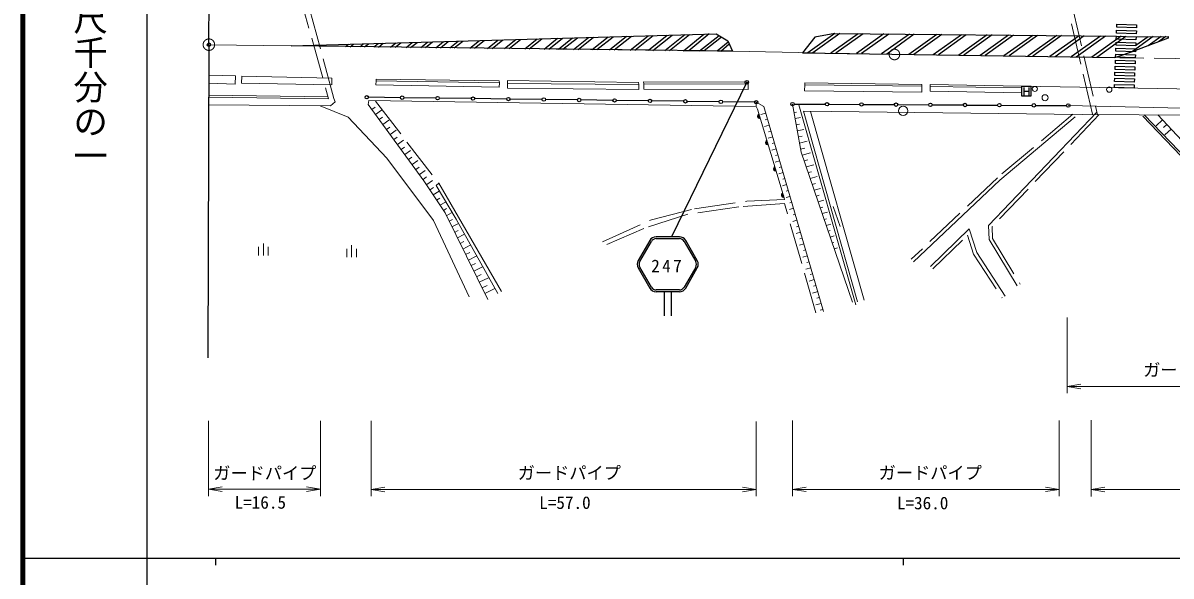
# Model space of a CAD drawing. Units: millimetres, scale not verified. Extents: x 40000 to 680000, y 20000 to 380000.
# Drawn here: x 40000 to 206972, y 202409 to 282795 of the extents above; entities that cross this region are included whole.
import ezdxf
from ezdxf.enums import TextEntityAlignment as Align

# ---------------------------------------------------------------- set-up
doc = ezdxf.new("R2010")
doc.units = ezdxf.units.MM
doc.header["$LTSCALE"] = 1000
doc.header["$PDMODE"] = 32
doc.header["$PDSIZE"] = 500
doc.linetypes.add('CHAIN', pattern=[18.5, 12, -1.5, 3.5, -1.5])
doc.linetypes.add('DASHED', pattern=[7.5, 6, -1.5])
for name, color, linetype, lineweight in [('M-BMK', 2, 'CHAIN', 13), ('M-BMK-OTRS', 5, 'Continuous', 25), ('M-STR-HTXT', 7, 'Continuous', 13), ('M-STR-STRC', 7, 'Continuous', 25), ('M-STR-STRD', 7, 'Continuous', 25), ('M-TTL', 2, 'Continuous', 140), ('M-TTL-BAND', 7, 'Continuous', 25), ('M-WORK', 1, 'Continuous', 13)]:
    doc.layers.add(name, color=color, linetype=linetype, lineweight=lineweight)
doc.layers.add('M-OTRS', color=6, linetype='Continuous')
doc.styles.add('@ＭＳ ゴシック', font='')
doc.styles.add('ＭＳ ゴシック', font='')
doc.styles.get('@ＭＳ ゴシック').set_extended_font_data('@MS Gothic')
doc.styles.get('ＭＳ ゴシック').set_extended_font_data('MS Gothic')

# ---------------------------------------------------------------- blocks, each defined once
blk = doc.blocks.new('open_arrow')
at = {"color": 0, "linetype": 'Continuous', "lineweight": -2}
blk.add_lwpolyline([(7.5, 1.25), (0, 0), (7.5, -1.25)], dxfattribs=at)

msp = doc.modelspace()

# ---------------------------------------------------------------- linework, layer by layer
at = {"layer": 'M-BMK'}
for p, q in [((67043, 279642), (143200, 278679)), ((143200, 278679), (167506, 278202)), ((167506, 278202), (267648, 276787))]:
    msp.add_line(p, q, dxfattribs=at)
for centre, radius in [((67043, 279642), 836), ((166744, 278217), 768)]:
    msp.add_circle(centre, radius, dxfattribs=at)
at = {"layer": 'M-BMK-OTRS'}
for q in [(67215, 318086), (66863, 234108)]:
    msp.add_line((67043, 279642), q, dxfattribs=at)
at = {"layer": 'M-OTRS'}
msp.add_point((67043, 279642), dxfattribs=at)
at = {"layer": 'M-STR-HTXT'}
for p, q in [((191854, 240006), (191854, 228966)), ((191854, 229966), (228669, 229966)), ((66985, 224967), (66985, 214021)), ((83257, 224967), (83257, 214021)), ((90635, 224967), (90635, 214000)), ((146650, 224888), (146650, 214000)), ((151925, 225007), (151925, 214007)), ((190692, 225007), (190692, 214007)), ((195361, 225050), (195361, 213983)), ((66985, 215021), (83257, 215021)), ((90635, 215000), (146650, 215000)), ((151925, 215007), (190692, 215007)), ((195361, 214983), (241291, 214983))]:
    msp.add_line(p, q, dxfattribs=at)
at = {"layer": 'M-STR-STRC'}
for p, q in [((115811, 279009), (117759, 280568)), ((116475, 279001), (118467, 280588)), ((117876, 278984), (119933, 280630)), ((118540, 278976), (120641, 280651)), ((120073, 278958), (122246, 280697)), ((120736, 278950), (122954, 280717)), ((122799, 278925), (125117, 280780)), ((123462, 278917), (125825, 280800)), ((125324, 278894), (127775, 280856)), ((125986, 278886), (128483, 280876)), ((128319, 278858), (130929, 280947)), ((128980, 278850), (131637, 280967)), ((130964, 278826), (133714, 281027)), ((131625, 278818), (134422, 281047)), ((133370, 278797), (136248, 281100)), ((134030, 278789), (136955, 281120)), ((136050, 278769), (139046, 281181)), ((139802, 281202), (136849, 278759)), ((138406, 278739), (141252, 280963)), ((141610, 280739), (139094, 278731)), ((158087, 281262), (154151, 278467)), ((158785, 281255), (154883, 278455)), ((161476, 281230), (157509, 278413)), ((162173, 281223), (158242, 278402)), ((165225, 281195), (161225, 278355)), ((165922, 281188), (161958, 278343)), ((168916, 281160), (164883, 278297)), ((169613, 281154), (165616, 278285)), ((172918, 281123), (168849, 278234)), ((173615, 281116), (169583, 278222)), ((176498, 281089), (172398, 278178)), ((177196, 281083), (173132, 278166)), ((180252, 281054), (176118, 278119)), ((180950, 281048), (176853, 278107)), ((183348, 281019), (179195, 278070)), ((184046, 281012), (179930, 278058)), ((186866, 280992), (182672, 278015)), ((187563, 280986), (183408, 278003)), ((190353, 280960), (186129, 277960)), ((191051, 280953), (186865, 277949)), ((193620, 280929), (189366, 277909)), ((194317, 280923), (190103, 277897)), ((196732, 280900), (192436, 277850)), ((197429, 280894), (193174, 277839)), ((199735, 280855), (195442, 277807)), ((200402, 280827), (196180, 277797)), ((204372, 280810), (201362, 278649)), ((203655, 280802), (201840, 279513)), ((205516, 280821), (203649, 279495)), ((206232, 280828), (205150, 280051)), ((86927, 279357), (87346, 279692)), ((87597, 279349), (88053, 279713)), ((89020, 279332), (89549, 279756)), ((89690, 279324), (90257, 279776)), ((91025, 279308), (91660, 279817)), ((91694, 279300), (92368, 279837)), ((93475, 279278), (94241, 279891)), ((94144, 279270), (94948, 279911)), ((95717, 279251), (96601, 279959)), ((96385, 279243), (97309, 279979)), ((97855, 279226), (98853, 280024)), ((98523, 279218), (99560, 280044)), ((100040, 279199), (101153, 280090)), ((100708, 279191), (101861, 280110)), ((102059, 279175), (103279, 280151)), ((102726, 279167), (103987, 280171)), ((105000, 279139), (106375, 280240)), ((105666, 279131), (107083, 280260)), ((107554, 279109), (109065, 280318)), ((108220, 279101), (109773, 280338)), ((110033, 279079), (111675, 280393)), ((110699, 279071), (112383, 280413)), ((112975, 279043), (114772, 280482)), ((113639, 279035), (115480, 280502)), ((142586, 280012), (140943, 278706)), ((141478, 278700), (142708, 279747)), ((145274, 274174), (134323, 251712)), ((186626, 273583), (185226, 273583)), ((185226, 273583), (185226, 272183)), ((185226, 272183), (186626, 272183)), ((185604, 272243), (185604, 273432)), ((185604, 272883), (186298, 272883)), ((186298, 273440), (186298, 272246)), ((186626, 272183), (186626, 273583)), ((94900, 271937), (90250, 271997)), ((100049, 271871), (95400, 271931)), ((105199, 271805), (100549, 271865)), ((110349, 271739), (105699, 271799)), ((115498, 271673), (110849, 271732)), ((120648, 271607), (115998, 271666)), ((125797, 271541), (121148, 271600)), ((130947, 271474), (126297, 271534)), ((136097, 271408), (131447, 271468)), ((141246, 271342), (136597, 271402)), ((146396, 271276), (141746, 271336)), ((152175, 271005), (156688, 270981)), ((157188, 270979), (161701, 270955)), ((162201, 270952), (166714, 270928)), ((167214, 270925), (171727, 270902)), ((172227, 270899), (176740, 270875)), ((177240, 270872), (181753, 270848)), ((182253, 270846), (186766, 270822)), ((187266, 270819), (191779, 270795)), ((131165, 251180), (129476, 248254)), ((129706, 248121), (131395, 251047)), ((135465, 251712), (132086, 251712)), ((132086, 251446), (135465, 251446)), ((136156, 251047), (137845, 248121)), ((138076, 248254), (136386, 251180)), ((129476, 247190), (131165, 244264)), ((131395, 244397), (129706, 247323)), ((137845, 247323), (136156, 244397)), ((136386, 244264), (138076, 247190)), ((135465, 243998), (132086, 243998)), ((135465, 243732), (132086, 243732)), ((133276, 243732), (133276, 240232)), ((134276, 243732), (134276, 240232))]:
    msp.add_line(p, q, dxfattribs=at)
for points in [[(199098, 282629), (201960, 282535), (201942, 282086), (199080, 282180)], [(199029, 280879), (201890, 280785), (201872, 280335), (199011, 280429)], [(199063, 281754), (201925, 281660), (201907, 281210), (199046, 281304)], [(198959, 279128), (201821, 279034), (201803, 278584), (198941, 278678)], [(198994, 280003), (201855, 279909), (201837, 279460), (198976, 279554)], [(198890, 277377), (201751, 277283), (201733, 276834), (198872, 276927)], [(198924, 278252), (201786, 278159), (201768, 277709), (198906, 277803)], [(198820, 275626), (201681, 275533), (201664, 275083), (198802, 275177)], [(198855, 276502), (201716, 276408), (201698, 275958), (198837, 276052)], [(198750, 273876), (201612, 273782), (201594, 273332), (198733, 273426)], [(198785, 274751), (201647, 274657), (201629, 274208), (198767, 274301)]]:
    msp.add_lwpolyline(points, close=True, dxfattribs=at)
for centre, radius in [((145274, 274174), 268), ((90000, 272000), 250), ((95150, 271934), 250), ((100299, 271868), 250), ((105449, 271802), 250), ((110599, 271736), 250), ((115748, 271670), 250), ((120898, 271603), 250), ((126047, 271537), 250), ((131197, 271471), 250), ((136347, 271405), 250), ((141496, 271339), 250), ((146646, 271273), 250), ((151925, 271006), 250), ((156938, 270980), 250), ((161951, 270953), 250), ((166964, 270927), 250), ((171977, 270900), 250), ((176990, 270874), 250), ((182003, 270847), 250), ((187016, 270820), 250), ((192029, 270794), 250)]:
    msp.add_circle(centre, radius, dxfattribs=at)
for centre, radius, start, end in [((132086, 250648), 1064, 90, 150), ((132086, 250648), 798, 90, 150), ((135465, 250648), 1064, 30, 90), ((135465, 250648), 798, 30, 90), ((130397, 247722), 1064, 150, 210), ((130397, 247722), 798, 150, 210), ((137154, 247722), 798, 330, 30.00002), ((137154, 247722), 1064, 330, 30), ((132086, 244796), 1064, 210, 270), ((132086, 244796), 798, 210, 270), ((135465, 244796), 798, 270, 330), ((135465, 244796), 1064, 270, 330)]:
    msp.add_arc(centre, radius, start, end, dxfattribs=at)
at = {"layer": 'M-STR-STRD'}
for p, q in [((79023, 279453), (140822, 281232)), ((140822, 281232), (142511, 280176)), ((155170, 280751), (153377, 278479)), ((158087, 281262), (155170, 280751)), ((158087, 281262), (199029, 280879)), ((206540, 280566), (201812, 278815)), ((201890, 280785), (206571, 280832)), ((206571, 280832), (206540, 280566)), ((143200, 278679), (79023, 279453)), ((142511, 280176), (143200, 278679)), ((153390, 278479), (198785, 277760)), ((198785, 277760), (201812, 278815))]:
    msp.add_line(p, q, dxfattribs=at)
at = {"layer": 'M-TTL'}
msp.add_line((40000, 380000), (40000, 20000), dxfattribs=at)
at = {"layer": 'M-TTL-BAND'}
for p, q in [((58000, 370000), (58000, 20000)), ((40000, 205000), (579000, 205000)), ((68000, 205000), (68000, 204000)), ((168000, 205000), (168000, 204000))]:
    msp.add_line(p, q, dxfattribs=at)
at = {"layer": 'M-WORK', "linetype": 'DASHED'}
for p, q in [((195549, 269524), (190031, 293174)), ((79983, 287816), (84444, 271745)), ((91258, 271415), (100489, 259502))]:
    msp.add_line(p, q, dxfattribs=at)
at = {"layer": 'M-WORK'}
for p, q in [((91370, 274643), (91348, 274389)), ((109258, 274408), (91370, 274643)), ((109290, 274072), (109258, 274408)), ((110454, 274008), (110446, 274455)), ((110446, 274455), (129522, 274143)), ((129522, 274143), (129568, 273847)), ((130281, 273967), (130226, 274252)), ((130226, 274252), (145393, 274174)), ((145393, 274174), (145461, 273912)), ((153691, 273819), (153695, 274104)), ((153695, 274104), (170742, 273854)), ((170742, 273854), (170718, 273614)), ((185243, 273609), (171944, 273834)), ((171944, 273834), (171946, 273582)), ((67014, 272298), (84360, 272046)), ((185247, 273381), (185243, 273609)), ((185243, 273609), (220775, 272989)), ((84721, 270736), (67008, 270895)), ((67013, 271999), (84444, 271745)), ((83231, 270750), (87312, 269119)), ((85429, 271310), (84721, 270736)), ((90197, 270948), (90285, 271533)), ((98324, 259866), (90197, 270948)), ((90285, 271533), (146658, 270657)), ((90741, 270206), (91206, 270555)), ((146658, 270657), (146646, 271273)), ((146646, 271273), (147748, 270640)), ((147748, 270640), (156432, 240847)), ((153156, 264041), (151925, 271006)), ((152846, 270879), (161141, 241847)), ((230954, 269917), (192029, 270794)), ((87312, 269119), (92906, 263138)), ((91273, 269480), (92162, 270144)), ((91805, 268755), (92275, 269104)), ((148028, 269680), (147330, 269476)), ((152142, 269777), (152524, 269848)), ((152299, 268891), (153061, 269041)), ((194061, 269510), (153508, 269956)), ((153508, 269956), (161389, 242245)), ((154551, 269944), (162351, 242518)), ((230884, 269217), (194061, 269510)), ((217280, 254196), (202849, 269231)), ((217496, 254403), (203065, 269439)), ((205050, 269423), (218669, 254904)), ((92337, 268029), (93216, 268678)), ((92869, 267304), (93345, 267653)), ((93401, 266578), (94269, 267212)), ((148532, 267952), (147852, 267753)), ((148280, 268816), (147931, 268714)), ((152456, 268005), (152926, 268102)), ((152612, 267119), (153551, 267324)), ((205734, 268693), (204817, 267833)), ((206350, 268037), (205891, 267607)), ((206966, 267381), (206064, 266534)), ((93933, 265853), (94414, 266202)), ((94465, 265128), (95323, 265747)), ((149036, 266223), (148375, 266031)), ((148784, 267087), (148444, 266988)), ((152769, 266232), (153327, 266361)), ((152926, 265346), (154039, 265615)), ((94997, 264402), (95483, 264751)), ((95528, 263677), (96376, 264282)), ((149539, 264495), (148897, 264308)), ((149287, 265359), (148957, 265263)), ((153082, 264460), (153691, 264614)), ((160651, 242218), (153156, 264041)), ((153310, 263592), (154526, 263908)), ((92906, 263138), (99731, 254061)), ((96060, 262952), (96552, 263301)), ((96592, 262227), (97429, 262817)), ((150043, 262767), (149420, 262586)), ((149791, 263631), (149470, 263538)), ((153603, 262741), (154164, 262889)), ((153895, 261890), (155017, 262189)), ((97124, 261502), (97621, 261851)), ((97655, 260777), (98482, 261353)), ((150547, 261039), (149943, 260863)), ((150295, 261903), (149983, 261812)), ((154187, 261038), (154702, 261177)), ((98187, 260052), (98706, 260412)), ((101384, 255187), (98324, 259866)), ((98717, 259329), (99538, 259884)), ((99248, 258605), (99708, 258905)), ((100489, 259502), (100090, 259150)), ((100090, 259150), (103010, 254260)), ((109589, 243752), (100489, 259502)), ((151050, 259311), (150465, 259140)), ((150799, 260175), (150496, 260087)), ((154480, 260187), (155509, 260468)), ((154772, 259336), (155241, 259466)), ((99669, 257810), (100526, 258347)), ((100159, 257059), (100642, 257350)), ((151554, 257583), (150988, 257418)), ((151302, 258447), (151010, 258362)), ((155064, 258485), (156001, 258747)), ((155357, 257634), (155779, 257753)), ((100650, 256309), (101432, 256762)), ((101142, 255557), (101612, 255819)), ((152058, 255855), (151474, 255685)), ((151806, 256719), (151523, 256636)), ((155649, 256782), (156493, 257024)), ((155941, 255931), (156318, 256040)), ((158842, 253208), (157841, 256101)), ((99731, 254061), (104902, 242979)), ((107611, 242592), (101384, 255187)), ((101635, 254804), (102332, 255188)), ((102090, 254028), (102462, 254232)), ((103010, 254260), (109061, 243459)), ((152562, 254127), (151955, 253950)), ((152310, 254991), (152018, 254906)), ((156234, 255080), (156985, 255300)), ((156526, 254229), (156856, 254327)), ((102384, 253165), (103228, 253622)), ((102782, 252359), (103302, 252638)), ((153065, 252399), (152436, 252215)), ((152813, 253263), (152510, 253174)), ((156818, 253378), (157478, 253575)), ((157111, 252526), (157395, 252613)), ((74966, 249013), (74966, 250763)), ((87799, 248763), (87799, 250513)), ((103181, 251553), (104124, 252054)), ((103579, 250747), (104141, 251043)), ((103978, 249940), (105021, 250486)), ((153569, 250671), (152917, 250481)), ((153317, 251535), (153002, 251443)), ((157403, 251675), (157972, 251849)), ((157696, 250824), (157934, 250898)), ((74266, 249013), (74266, 250238)), ((75666, 249013), (75666, 250238)), ((87099, 248763), (87099, 249988)), ((88499, 248763), (88499, 249988)), ((104377, 249134), (104981, 249447)), ((104775, 248328), (105919, 248915)), ((154073, 248943), (153398, 248746)), ((153821, 249807), (153495, 249712)), ((157988, 249973), (158465, 250122)), ((105174, 247521), (105822, 247851)), ((105573, 246715), (106817, 247343)), ((154576, 247214), (153879, 247011)), ((154324, 248079), (153987, 247980)), ((105972, 245908), (106663, 246254)), ((106371, 245101), (107717, 245770)), ((155080, 245486), (154360, 245277)), ((154828, 246350), (154479, 246249)), ((106769, 244295), (107505, 244656)), ((107168, 243488), (108618, 244195)), ((155332, 244622), (154972, 244517)), ((155584, 243758), (154841, 243542)), ((155836, 242894), (155464, 242786)), ((156087, 242030), (155322, 241807)), ((156339, 241166), (155957, 241055))]:
    msp.add_line(p, q, dxfattribs=at)
at = {"layer": 'M-WORK', "linetype": 'DASHED'}
for points in [[(190945, 293221), (190863, 292610), (196299, 269430)], [(85429, 271310), (85217, 271803), (80888, 287768)], [(192705, 269525), (181715, 260298), (169192, 248444)], [(196541, 269491), (180946, 253166), (181016, 251454), (185037, 244832)], [(124304, 250983), (131429, 254203), (137656, 255786), (145255, 256894), (150761, 257132), (150726, 257386)], [(155334, 240640), (150743, 256577), (144094, 256050), (136706, 254994), (130320, 252936), (124938, 250614)], [(172320, 247049), (177387, 251939), (178266, 249195), (182417, 242827)]]:
    msp.add_lwpolyline(points, dxfattribs=at)
at = {"layer": 'M-WORK'}
for points in [[(67025, 275208), (70907, 275092), (70864, 273897), (67021, 274035)], [(146658, 270657), (146809, 270286), (150726, 257386)], [(193026, 269142), (182048, 259925), (169536, 248081)], [(196179, 269836), (180437, 253358), (180522, 251305), (184609, 244573)], [(171973, 247408), (177617, 252857), (178722, 249411), (182836, 243100)]]:
    msp.add_lwpolyline(points, dxfattribs=at)
for points in [[(71822, 275057), (84945, 274776), (84924, 273787), (71801, 274068)], [(91348, 274389), (109290, 274072), (109280, 273474), (91337, 273790)], [(129568, 273847), (110454, 274008), (110448, 273310), (129562, 273149)], [(130281, 273967), (145461, 273912), (145458, 273109), (130278, 273164)], [(153691, 273819), (170718, 273614), (170709, 272761), (153682, 272937)], [(171946, 273582), (185247, 273381), (185231, 272621), (171932, 272903)]]:
    msp.add_lwpolyline(points, close=True, dxfattribs=at)
for centre, radius in [((187162, 273202), 369), ((188643, 271931), 438), ((197987, 273124), 394), ((168008, 270019), 666)]:
    msp.add_circle(centre, radius, dxfattribs=at)
for centre, radius, start, end in [((147180, 269250), 354, 115.68761, 278.09279), ((147180, 269250), 283, 117.91165, 275.86875), ((147180, 269250), 212, 121.65797, 272.12242), ((147180, 269250), 142, 129.3697, 264.41069), ((147180, 269250), 100, 139.68737, 254.09303), ((148342, 265423), 354, 115.68761, 278.09279), ((148342, 265423), 283, 117.91165, 275.86875), ((148342, 265423), 212, 121.65797, 272.12242), ((148342, 265423), 142, 129.3697, 264.41069), ((148342, 265423), 100, 139.68737, 254.09303), ((149504, 261595), 354, 115.68761, 278.09279), ((149504, 261595), 283, 117.91165, 275.86875), ((149504, 261595), 212, 121.65797, 272.12242), ((149504, 261595), 142, 129.3697, 264.41069), ((149504, 261595), 100, 139.68737, 254.09303), ((150666, 257768), 354, 115.68761, 278.09279), ((150666, 257768), 283, 117.91165, 275.86875), ((150666, 257768), 212, 121.65797, 272.12242), ((150666, 257768), 142, 129.3697, 264.41069), ((150666, 257768), 100, 139.68737, 254.09303)]:
    msp.add_arc(centre, radius, start, end, dxfattribs=at)

# ---------------------------------------------------------------- block references
at = {"layer": 'M-STR-HTXT', "xscale": 267, "yscale": 267}
for p in [(191854, 229966), (66985, 215021), (90635, 215000), (151925, 215007), (195361, 214983)]:
    msp.add_blockref('open_arrow', p, dxfattribs=at)
at = {"layer": 'M-STR-HTXT', "xscale": 267, "yscale": 267, "rotation": 180}
for p in [(83257, 215021), (146650, 215000), (190692, 215007)]:
    msp.add_blockref('open_arrow', p, dxfattribs=at)

# ---------------------------------------------------------------- texts
at = {"layer": 'M-STR-HTXT', "style": 'ＭＳ ゴシック'}
for s, p in [('ガードレール', (202924, 230901)), ('ガードパイプ', (67673, 215899)), ('ガードパイプ', (111955, 215930)), ('ガードパイプ', (164449, 215942))]:
    msp.add_text(s, height=1833, dxfattribs=at).set_placement(p, align=Align.BOTTOM_LEFT)
for s, p in [('L=16.5', (74516, 211643)), ('L=57.0', (118820, 211609)), ('L=36.0', (170844, 211557))]:
    msp.add_text(s, height=1833, dxfattribs=at).set_placement(p, align=Align.BOTTOM_CENTER)
at = {"layer": 'M-STR-STRC', "insert": (133767, 247486), "char_height": 1833, "attachment_point": 5, "style": 'ＭＳ ゴシック'}
msp.add_mtext('\\T1.28;247', dxfattribs=at)
at = {"layer": 'M-TTL-BAND', "style": '@ＭＳ ゴシック'}
msp.add_text('縮尺千分の一', height=3666, rotation=270, dxfattribs=at).set_placement((49777, 261030), align=Align.MIDDLE_RIGHT)

doc.saveas('drawing.dxf')
